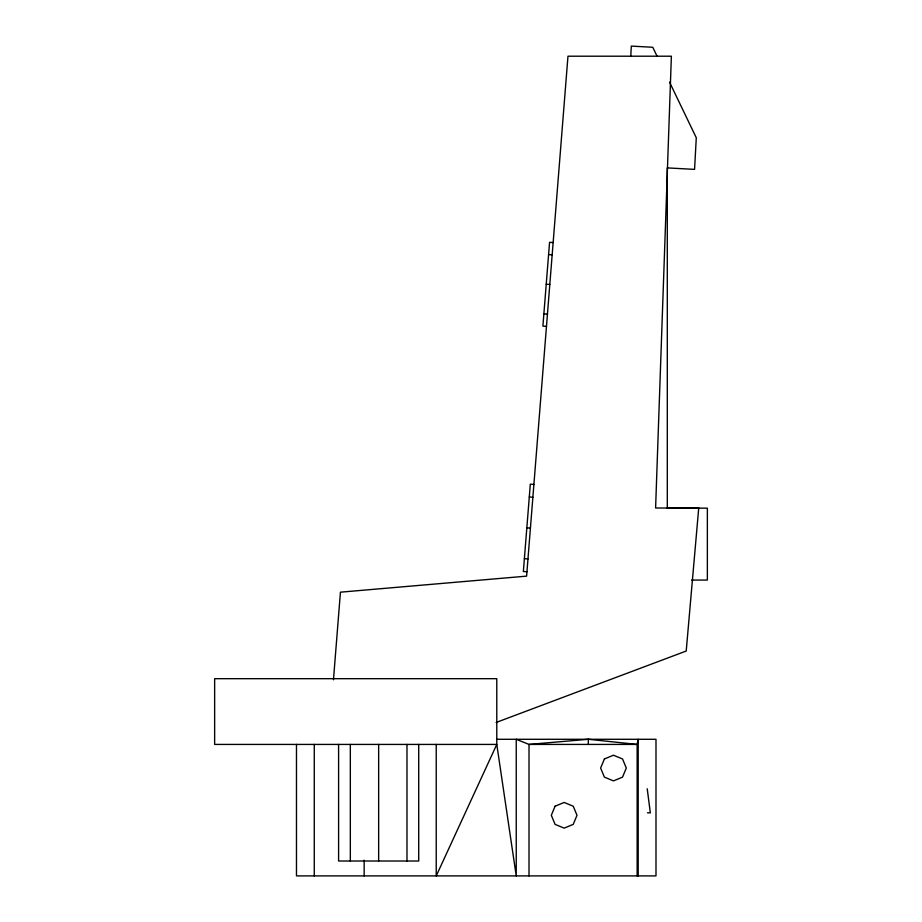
<?xml version="1.0" encoding="UTF-8"?>
<svg xmlns="http://www.w3.org/2000/svg" width="922" height="922" viewBox="0 0 922 922"><rect width="100%" height="100%" fill="white"/><g stroke="black" fill="none" stroke-linecap="round" stroke-linejoin="round"><path stroke-width="1.38" d="M630.775 56L631.305 46.1L652.764 47.264L657.109 56.311M333.464 679.768L340.437 592.178L526.6 576.135L567.975 56.207L671.377 56.207L655.6 507.999L707.358 508.172L707.358 580.065L691.65 580.065M698.726 507.999L686.21 651.036L496.128 722.479M637.148 875.9L637.148 744.423L588.317 739.283L529.009 744.423L516.239 739.283L516.239 875.9L496.785 744.423L496.785 678.684L214.642 678.684L214.642 744.423L496.785 744.423L436.233 875.9L436.233 744.423M698.726 508.08L667.298 508.172L667.298 167.896L694.566 169.383L696.283 137.747L669.545 82.162M496.785 739.283L655.991 739.283L655.991 875.9L296.481 875.9L296.481 744.423M647.475 812.789L650.344 812.87L647.221 788.771M553.142 242.567L549.57 242.29L542.897 326.123L546.481 326.4M548.59 254.564L552.174 254.852M546.227 284.207L549.812 284.483M543.865 313.837L547.449 314.125M533.896 484.442L530.311 484.154L523.362 571.49L526.946 571.778M529.297 496.946L532.881 497.235M526.842 527.822L530.427 528.11M524.388 558.709L527.972 558.986M638.197 875.9L638.197 739.283L637.148 744.423L529.009 744.423L529.009 875.9M588.317 739.283L588.317 744.423M418.715 744.423L418.715 861.01L338.593 861.01L338.593 744.423M406.982 744.423L406.982 861.01M378.654 744.423L378.654 861.01M364.155 860.18L364.155 875.9M350.325 744.423L350.325 861.01M314.275 744.423L314.275 875.9M555.079 806.22L551.321 815.302L555.079 824.372L564.16 828.14L573.242 824.372L576.999 815.302L573.242 806.22L564.16 802.451L555.079 806.22M604.394 758.967L600.625 768.049L604.394 777.119L613.464 780.888L622.546 777.119L626.303 768.049L622.546 758.967L613.464 755.21L604.394 758.967"/></g></svg>
